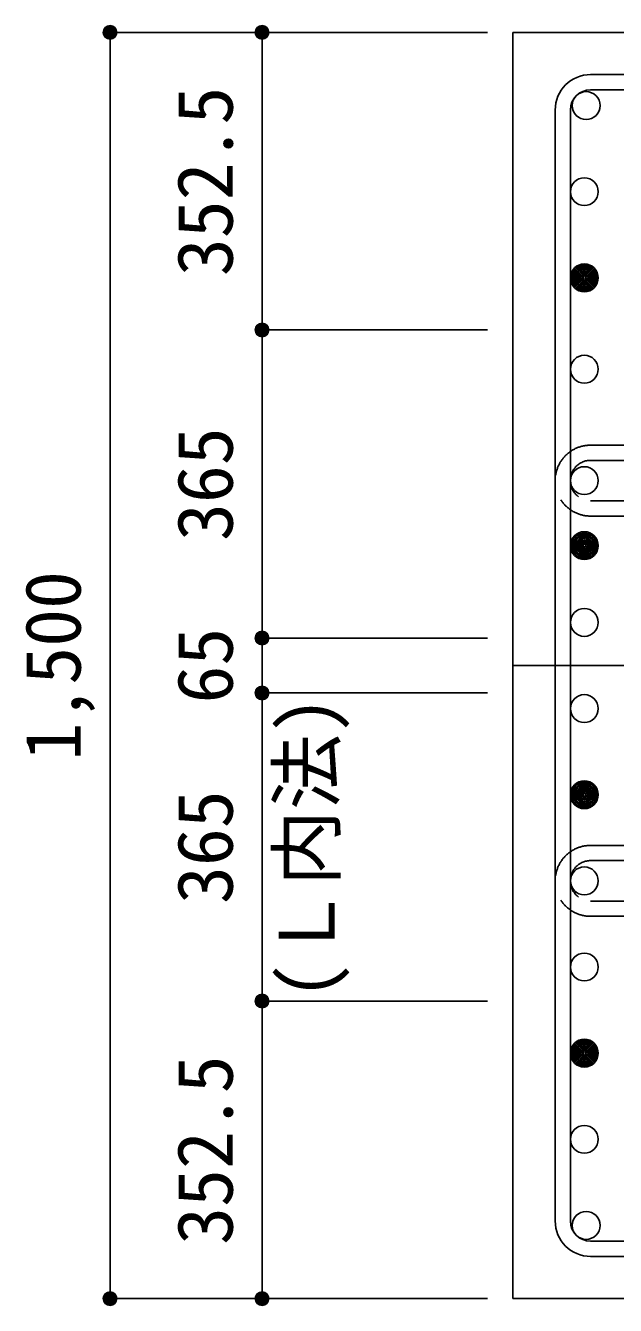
# Model space of a CAD drawing. Units: millimetres at full size, sheet at 1:30. Extents: x -5973 to 5954, y -4195 to 4201.
# Drawn here: x -775 to -76, y 1698 to 3214 of the extents above; entities that cross this region are included whole.
import ezdxf
from ezdxf.enums import TextEntityAlignment as Align

# ---------------------------------------------------------------- set-up
doc = ezdxf.new("R2010")
doc.units = ezdxf.units.MM
doc.header["$LTSCALE"] = 30
doc.header["$PDMODE"] = 32
doc.header["$PDSIZE"] = 15
doc.linetypes.add('CHAIN1', pattern=[8, 5, -1, 1, -1])
doc.linetypes.add('DASHED2', pattern=[3, 2, -1])
for name, color, linetype in [('0-1_躯体線', 2, 'Continuous'), ('0-3_立上り筋', 4, 'Continuous'), ('0-4_フープ筋', 7, 'Continuous'), ('0-7_文字', 4, 'Continuous'), ('0-C', 7, 'DASHED2'), ('0-D_寸法', 4, 'Continuous')]:
    doc.layers.add(name, color=color, linetype=linetype)
doc.styles.add('ＭＳ ゴシック', font='')
doc.styles.get('ＭＳ ゴシック').set_extended_font_data('MS Gothic')

msp = doc.modelspace()

# ---------------------------------------------------------------- linework, layer by layer
at = {"layer": '0-1_躯体線'}
for p, q in [((1702.44, 3206.03), (-197.56, 3206.03)), ((-197.56, 3206.03), (-197.56, 1706.03)), ((-197.56, 1706.03), (279.94, 1706.03))]:
    msp.add_line(p, q, dxfattribs=at)
at = {"layer": '0-3_立上り筋', "color": 3}
for centre in [(-110.87, 3119.33), (-113.06, 3017.29), (-113.06, 2915.24), (-113.06, 2807.03), (-113.06, 2675.03), (-113.06, 2598.03), (-113.06, 2507.05), (-113.06, 2405.01), (-113.06, 2302.96), (-113.06, 2200.91), (-113.06, 2098.87), (-113.06, 1996.82), (-113.06, 1894.77), (-110.87, 1792.73)]:
    msp.add_circle(centre, 16.5, dxfattribs=at)
at = {"layer": '0-3_立上り筋'}
for centre, radius in [((-113.06, 2915.24), 14.85), ((-113.06, 2915.24), 13.2), ((-113.06, 2915.24), 11.55), ((-113.06, 2915.24), 9.9), ((-113.06, 2915.24), 8.25), ((-113.06, 2915.24), 6.6), ((-113.06, 2915.24), 4.95), ((-113.06, 2915.24), 3.3), ((-113.06, 2915.24), 1.65), ((-113.06, 2598.03), 14.85), ((-113.06, 2598.03), 13.2), ((-113.06, 2598.03), 11.55), ((-113.06, 2598.03), 9.9), ((-113.06, 2598.03), 8.25), ((-113.06, 2598.03), 6.6), ((-113.06, 2598.03), 4.95), ((-113.06, 2598.03), 3.3), ((-113.06, 2598.03), 1.65), ((-113.06, 2302.96), 14.85), ((-113.06, 2302.96), 13.2), ((-113.06, 2302.96), 11.55), ((-113.06, 2302.96), 9.9), ((-113.06, 2302.96), 8.25), ((-113.06, 2302.96), 6.6), ((-113.06, 2302.96), 4.95), ((-113.06, 2302.96), 3.3), ((-113.06, 2302.96), 1.65), ((-113.06, 1996.82), 14.85), ((-113.06, 1996.82), 13.2), ((-113.06, 1996.82), 11.55), ((-113.06, 1996.82), 9.9), ((-113.06, 1996.82), 8.25), ((-113.06, 1996.82), 6.6), ((-113.06, 1996.82), 4.95), ((-113.06, 1996.82), 3.3), ((-113.06, 1996.82), 1.65)]:
    msp.add_circle(centre, radius, dxfattribs=at)
at = {"layer": '0-4_フープ筋'}
for p, q in [((-105.56, 3156.03), (1210.44, 3156.03)), ((-105.56, 3138.03), (1210.44, 3138.03)), ((-147.56, 3114.03), (-147.56, 1798.03)), ((-129.56, 3114.03), (-129.56, 1798.03)), ((-105.56, 1774.03), (1210.44, 1774.03)), ((-105.56, 1756.03), (1210.44, 1756.03))]:
    msp.add_line(p, q, dxfattribs=at)
for centre, radius, start, end in [((-105.56, 3114.03), 42, 90, 180), ((-105.56, 3114.03), 24, 90, 180), ((-105.56, 1798.03), 42, 180, 270), ((-105.56, 1798.03), 24, 180, 270)]:
    msp.add_arc(centre, radius, start, end, dxfattribs=at)
at = {"layer": '0-C'}
for p, q in [((-105.56, 2717.03), (-41.56, 2717.03)), ((-105.56, 2699.03), (-41.56, 2699.03)), ((1210.44, 2651.03), (-105.56, 2651.03)), ((1210.44, 2633.03), (-105.56, 2633.03)), ((1210.44, 2242.91), (-105.56, 2242.91)), ((1210.44, 2224.91), (-105.56, 2224.91)), ((-105.56, 2176.91), (-41.56, 2176.91)), ((-105.56, 2158.91), (-41.56, 2158.91))]:
    msp.add_line(p, q, dxfattribs=at)
for centre, radius in [((-105.56, 2675.03), 42), ((-105.56, 2675.03), 24), ((-105.56, 2200.91), 42), ((-105.56, 2200.91), 24)]:
    msp.add_arc(centre, radius, 90, 270, dxfattribs=at)
at = {"layer": '0-D_寸法'}
for p, q in [((-674.6, 3206.03), (-494.6, 3206.03)), ((-674.6, 3206.03), (-494.6, 3206.03)), ((-674.6, 3206.03), (-674.6, 1706.03)), ((-674.6, 1706.03), (-674.6, 3206.03)), ((-494.6, 3206.03), (-227.56, 3206.03)), ((-494.6, 3206.03), (-494.6, 2853.53)), ((-494.6, 2853.53), (-494.6, 2488.53)), ((-494.6, 2853.53), (-227.56, 2853.53)), ((-494.6, 2488.53), (-227.56, 2488.53)), ((-494.6, 2423.53), (-494.6, 2488.53)), ((-494.6, 2423.53), (-227.56, 2423.53)), ((-494.6, 2058.53), (-494.6, 2423.53)), ((-494.6, 2058.53), (-227.56, 2058.53)), ((-494.6, 1706.03), (-494.6, 2058.53)), ((-674.6, 1706.03), (-494.6, 1706.03)), ((-494.6, 1706.03), (-227.56, 1706.03))]:
    msp.add_line(p, q, dxfattribs=at)
at = {"layer": '0-D_寸法', "linetype": 'CHAIN1'}
msp.add_line((-197.56, 2456.03), (1302.44, 2456.03), dxfattribs=at)
at = {"layer": '0-D_寸法'}
for centre, radius in [((-674.6, 3206.03), 8), ((-494.6, 3206.03), 8), ((-674.6, 3206.03), 7.2), ((-674.6, 3206.03), 6.4), ((-674.6, 3206.03), 5.6), ((-674.6, 3206.03), 4.8), ((-674.6, 3206.03), 4), ((-674.6, 3206.03), 3.2), ((-674.6, 3206.03), 2.4), ((-674.6, 3206.03), 1.6), ((-674.6, 3206.03), 0.8), ((-494.6, 3206.03), 7.2), ((-494.6, 3206.03), 6.4), ((-494.6, 3206.03), 5.6), ((-494.6, 3206.03), 4.8), ((-494.6, 3206.03), 4), ((-494.6, 3206.03), 3.2), ((-494.6, 3206.03), 2.4), ((-494.6, 3206.03), 1.6), ((-494.6, 3206.03), 0.8), ((-494.6, 2853.53), 8), ((-494.6, 2853.53), 7.2), ((-494.6, 2853.53), 6.4), ((-494.6, 2853.53), 5.6), ((-494.6, 2853.53), 4.8), ((-494.6, 2853.53), 4), ((-494.6, 2853.53), 3.2), ((-494.6, 2853.53), 2.4), ((-494.6, 2853.53), 1.6), ((-494.6, 2853.53), 0.8), ((-494.6, 2488.53), 8), ((-494.6, 2488.53), 7.2), ((-494.6, 2488.53), 6.4), ((-494.6, 2488.53), 5.6), ((-494.6, 2488.53), 4.8), ((-494.6, 2488.53), 4), ((-494.6, 2488.53), 3.2), ((-494.6, 2488.53), 2.4), ((-494.6, 2488.53), 1.6), ((-494.6, 2488.53), 0.8), ((-494.6, 2423.53), 8), ((-494.6, 2423.53), 7.2), ((-494.6, 2423.53), 6.4), ((-494.6, 2423.53), 5.6), ((-494.6, 2423.53), 4.8), ((-494.6, 2423.53), 4), ((-494.6, 2423.53), 3.2), ((-494.6, 2423.53), 2.4), ((-494.6, 2423.53), 1.6), ((-494.6, 2423.53), 0.8), ((-494.6, 2058.53), 8), ((-494.6, 2058.53), 7.2), ((-494.6, 2058.53), 6.4), ((-494.6, 2058.53), 5.6), ((-494.6, 2058.53), 4.8), ((-494.6, 2058.53), 4), ((-494.6, 2058.53), 3.2), ((-494.6, 2058.53), 2.4), ((-494.6, 2058.53), 1.6), ((-494.6, 2058.53), 0.8), ((-674.6, 1706.03), 8), ((-674.6, 1706.03), 7.2), ((-494.6, 1706.03), 8), ((-494.6, 1706.03), 7.2), ((-674.6, 1706.03), 6.4), ((-674.6, 1706.03), 5.6), ((-674.6, 1706.03), 4.8), ((-674.6, 1706.03), 4), ((-674.6, 1706.03), 3.2), ((-674.6, 1706.03), 2.4), ((-674.6, 1706.03), 1.6), ((-674.6, 1706.03), 0.8), ((-494.6, 1706.03), 6.4), ((-494.6, 1706.03), 5.6), ((-494.6, 1706.03), 4.8), ((-494.6, 1706.03), 4), ((-494.6, 1706.03), 3.2), ((-494.6, 1706.03), 2.4), ((-494.6, 1706.03), 1.6), ((-494.6, 1706.03), 0.8)]:
    msp.add_circle(centre, radius, dxfattribs=at)
at = {"layer": '0-D_寸法', "color": 7}
for p in [(-674.6, 3206.03), (-494.6, 3206.03), (-494.6, 3206.03), (-494.6, 2853.53), (-494.6, 2853.53), (-494.6, 2488.53), (-494.6, 2488.53), (-494.6, 2423.53), (-494.6, 2423.53), (-494.6, 2058.53), (-494.6, 2058.53), (-674.6, 1706.03), (-494.6, 1706.03), (-494.6, 1706.03)]:
    msp.add_point(p, dxfattribs=at)

# ---------------------------------------------------------------- texts
at = {"layer": '0-7_文字', "style": 'ＭＳ ゴシック'}
msp.add_text('(Ｌ内法)', height=65.98, rotation=90, dxfattribs=at).set_placement((-389.04, 2060.08), align=Align.BOTTOM_LEFT)
at = {"layer": '0-D_寸法', "style": 'ＭＳ ゴシック'}
for s, p in [('352.5', (-509.6, 2917.28)), ('365', (-509.6, 2603.53)), ('1,500', (-689.6, 2343.53)), ('65', (-509.6, 2411.03)), ('365', (-509.6, 2173.53)), ('352.5', (-509.6, 1769.78))]:
    msp.add_text(s, height=65.98, rotation=90, dxfattribs=at).set_placement(p, align=Align.BOTTOM_LEFT)

doc.saveas('drawing.dxf')
